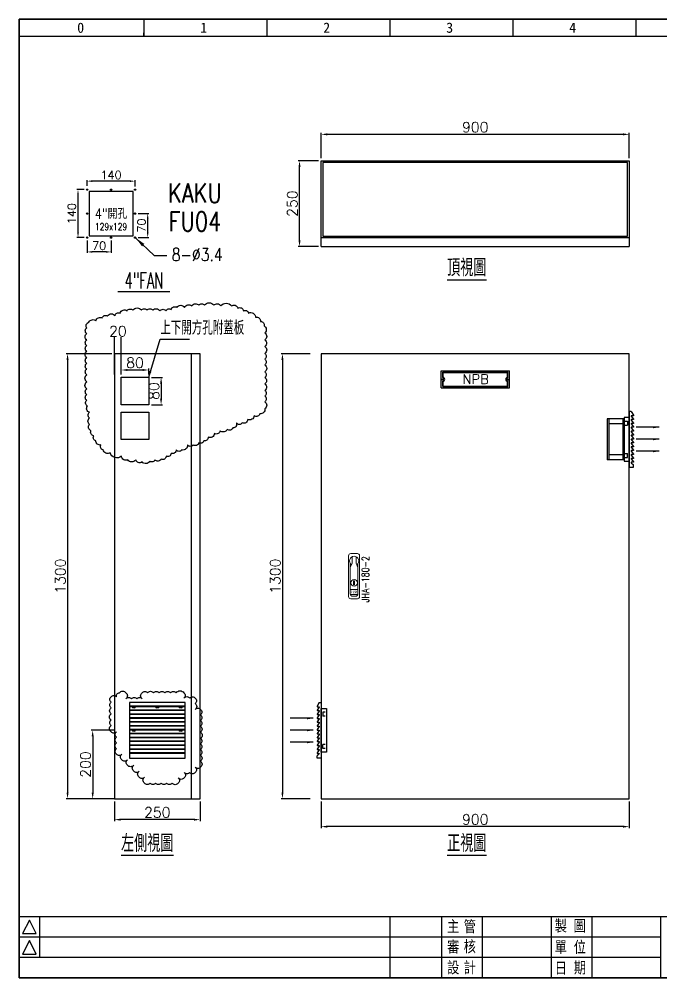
# Model space of a CAD drawing. Header units: millimetres. Extents: x 21506 to 58194, y 6783 to 13041.
# Drawn here: x 21506 to 23384, y 6786 to 9586 of the extents above; entities that cross this region are included whole.
import ezdxf
from ezdxf.enums import TextEntityAlignment as Align

# ---------------------------------------------------------------- set-up
doc = ezdxf.new("R2010")
doc.units = ezdxf.units.MM
doc.linetypes.add('CONTINOUS', pattern=[0])
for name, color, linetype in [('0-圖框', 7, 'Continuous'), ('1', 7, 'Continuous'), ('A', 2, 'Continuous'), ('DIM3', 3, 'Continuous'), ('PART1', 7, 'Continuous'), ('TEXT', 11, 'Continuous'), ('中心孔', 82, 'Continuous'), ('底板開孔', 33, 'Continuous')]:
    doc.layers.add(name, color=color, linetype=linetype)
doc.layers.add('3', color=3, linetype='Continuous', lineweight=13)
doc.styles.add('CHINA', font='ROMANC.SHX', dxfattribs={"width": 0.8, "bigfont": 'stsl.shx'})
doc.styles.get("Standard").update_dxf_attribs({"font": ''})
doc.styles.add('STSL', font='simplex', dxfattribs={"bigfont": 'STSL.SHX'})
doc.styles.add('T2', font='simplex', dxfattribs={"bigfont": 'stsl'})
doc.styles.get('Standard').set_extended_font_data('MingLiU')
doc.dimstyles.get("Standard").update_dxf_attribs({"dimtxt": 0.18, "dimasz": 0.18, "dimexe": 0.18, "dimexo": 0.0625, "dimgap": 0.09, "dimtad": 0, "dimtih": 1, "dimtoh": 1, "dimdec": 4, "dimzin": 0, "dimdsep": 46, "dimtxsty": 'Standard', "dimcen": 0.09, "dimadec": 0, "dimazin": 0, "dimtfac": 1, "dimtdec": 4, "dimtofl": 0, "dimtmove": 0, "dimatfit": 3, "dimfxl": 1, "dimtolj": 1, "dimtzin": 0, "dimarcsym": 0})

# ---------------------------------------------------------------- blocks, each defined once
blk = doc.blocks.new('*D28')
at = {"color": 3, "lineweight": -2}
for p, q in [((515.2, 3528.4), (515.2, 3544.8)), ((640.2, 3541.8), (530.2, 3541.8)), ((655.2, 3526), (655.2, 3544.8))]:
    blk.add_line(p, q, dxfattribs=at)
at = {"color": 3}
for points in [[(530.2, 3544.3), (530.2, 3539.3), (515.2, 3541.8)], [(640.2, 3544.3), (640.2, 3539.3), (655.2, 3541.8)]]:
    blk.add_solid(points, dxfattribs=at)
at = {"layer": 'Defpoints', "color": 0}
for p in [(515.2, 3541.8), (515.2, 3519.4), (655.2, 3517)]:
    blk.add_point(p, dxfattribs=at)
at = {"color": 3, "insert": (585.2, 3559.8), "char_height": 24, "attachment_point": 5, "style": 'STSL'}
blk.add_mtext('\\A1;140', dxfattribs=at)
blk = doc.blocks.new('*D29')
at = {"color": 3, "lineweight": -2}
for p, q in [((506.2, 3517), (485.6, 3517)), ((488.6, 3392), (488.6, 3502)), ((506.2, 3377), (485.6, 3377))]:
    blk.add_line(p, q, dxfattribs=at)
at = {"color": 3}
for points in [[(486.1, 3502), (491.1, 3502), (488.6, 3517)], [(486.1, 3392), (491.1, 3392), (488.6, 3377)]]:
    blk.add_solid(points, dxfattribs=at)
at = {"layer": 'Defpoints', "color": 0}
for p in [(488.6, 3517), (515.2, 3517), (515.2, 3377)]:
    blk.add_point(p, dxfattribs=at)
at = {"color": 3, "insert": (470.6, 3447), "char_height": 24, "attachment_point": 5, "rotation": 90, "style": 'STSL'}
blk.add_mtext('\\A1;140', dxfattribs=at)
blk = doc.blocks.new('*D30')
at = {"color": 3, "lineweight": -2}
for p, q in [((515.2, 3368), (515.2, 3332.1)), ((585.2, 3368), (585.2, 3332.1)), ((570.2, 3335.1), (530.2, 3335.1))]:
    blk.add_line(p, q, dxfattribs=at)
at = {"color": 3}
for points in [[(530.2, 3337.6), (530.2, 3332.6), (515.2, 3335.1)], [(570.2, 3337.6), (570.2, 3332.6), (585.2, 3335.1)]]:
    blk.add_solid(points, dxfattribs=at)
at = {"layer": 'Defpoints', "color": 0}
for p in [(515.2, 3377), (585.2, 3377), (515.2, 3335.1)]:
    blk.add_point(p, dxfattribs=at)
at = {"color": 3, "insert": (550.2, 3353.1), "char_height": 24, "attachment_point": 5, "style": 'STSL'}
blk.add_mtext('\\A1;70', dxfattribs=at)
blk = doc.blocks.new('*D31')
at = {"color": 3, "lineweight": -2}
for p, q in [((664.2, 3447), (695.2, 3447)), ((692.2, 3392), (692.2, 3432)), ((664.2, 3377), (695.2, 3377))]:
    blk.add_line(p, q, dxfattribs=at)
at = {"color": 3}
for points in [[(689.7, 3432), (694.7, 3432), (692.2, 3447)], [(689.7, 3392), (694.7, 3392), (692.2, 3377)]]:
    blk.add_solid(points, dxfattribs=at)
at = {"layer": 'Defpoints', "color": 0}
for p in [(655.2, 3447), (692.2, 3447), (655.2, 3377)]:
    blk.add_point(p, dxfattribs=at)
at = {"color": 3, "insert": (674.2, 3412), "char_height": 24, "attachment_point": 5, "rotation": 90, "style": 'STSL'}
blk.add_mtext('\\A1;70', dxfattribs=at)
blk = doc.blocks.new('A-螺絲孔-0M')
at = {"layer": '中心孔', "linetype": 'CONTINOUS', "ltscale": 10}
for p, q in [((-2.5, 0), (2.5, 0)), ((0, 2.5), (0, -2.5))]:
    blk.add_line(p, q, dxfattribs=at)
at = {"layer": '底板開孔', "linetype": 'CONTINOUS', "ltscale": 10}
blk.add_circle((0, 0), 1.85, dxfattribs=at)
blk = doc.blocks.new('*D98')
at = {"color": 3, "lineweight": -2, "ltscale": 0.5}
for p, q in [((22356.6, 8609), (22271.4, 8609)), ((22275.4, 8591), (22275.4, 7327)), ((22356.6, 7309), (22271.4, 7309))]:
    blk.add_line(p, q, dxfattribs=at)
at = {"color": 3}
for points in [[(22278.4, 8591), (22272.4, 8591), (22275.4, 8609)], [(22272.4, 7327), (22278.4, 7327), (22275.4, 7309)]]:
    blk.add_solid(points, dxfattribs=at)
at = {"layer": 'Defpoints', "color": 0}
for p in [(22364.6, 8609), (22275.4, 7309), (22364.6, 7309)]:
    blk.add_point(p, dxfattribs=at)
at = {"color": 3, "insert": (22254.4, 7959), "char_height": 30, "attachment_point": 5, "rotation": 90, "style": 'STSL'}
blk.add_mtext('\\A1;1300', dxfattribs=at)
blk = doc.blocks.new('*D99')
at = {"color": 3, "lineweight": -2, "ltscale": 0.5}
for p, q in [((22380.8, 9172.1), (22321.3, 9172.1)), ((22325.3, 8940.1), (22325.3, 9154.1)), ((22380.8, 8922.1), (22321.3, 8922.1))]:
    blk.add_line(p, q, dxfattribs=at)
at = {"color": 3}
for points in [[(22328.3, 9154.1), (22322.3, 9154.1), (22325.3, 9172.1)], [(22322.3, 8940.1), (22328.3, 8940.1), (22325.3, 8922.1)]]:
    blk.add_solid(points, dxfattribs=at)
at = {"layer": 'Defpoints', "color": 0}
for p in [(22325.3, 9172.1), (22388.8, 9172.1), (22388.8, 8922.1)]:
    blk.add_point(p, dxfattribs=at)
at = {"color": 3, "insert": (22304.3, 9047.1), "char_height": 30, "attachment_point": 5, "rotation": 90, "style": 'STSL'}
blk.add_mtext('\\A1;250', dxfattribs=at)
blk = doc.blocks.new('*D100')
at = {"color": 3, "lineweight": -2, "ltscale": 0.5}
for p, q in [((22388.8, 9180.1), (22388.8, 9253.6)), ((23270.8, 9249.6), (22406.8, 9249.6)), ((23288.8, 9180.1), (23288.8, 9253.6))]:
    blk.add_line(p, q, dxfattribs=at)
at = {"color": 3}
for points in [[(22406.8, 9252.6), (22406.8, 9246.6), (22388.8, 9249.6)], [(23270.8, 9246.6), (23270.8, 9252.6), (23288.8, 9249.6)]]:
    blk.add_solid(points, dxfattribs=at)
at = {"layer": 'Defpoints', "color": 0}
for p in [(22388.8, 9249.6), (22388.8, 9172.1), (23288.8, 9172.1)]:
    blk.add_point(p, dxfattribs=at)
at = {"color": 3, "insert": (22838.8, 9270.6), "char_height": 30, "attachment_point": 5, "style": 'STSL'}
blk.add_mtext('\\A1;900', dxfattribs=at)
blk = doc.blocks.new('MLIBB10F')
at = {"layer": '0-圖框'}
for centre in [(-95, -75), (95, -75)]:
    blk.add_circle(centre, 2, dxfattribs=at)
at = {"layer": 'DIM3', "color": 7}
for centre, radius, start, end in [((-95, -75), 5, 270, 90), ((-95, -75), 6, 279.5941, 80.4059), ((95, -75), 6, 99.5941, 260.4059), ((95, -75), 5, 90, 270)]:
    blk.add_arc(centre, radius, start, end, dxfattribs=at)
at = {"layer": 'PART1', "color": 1}
for p, q in [((-100, -100), (-100, -50)), ((-100, -50), (100, -50)), ((100, -100), (100, -50)), ((-100, -100), (100, -100))]:
    blk.add_line(p, q, dxfattribs=at)
at = {"layer": 'PART1', "color": 7}
for p, q in [((-95, -70), (-95, -54)), ((-95, -54), (95, -54)), ((-94, -69.1), (-94, -55)), ((-94, -55), (94.1, -55)), ((94, -69.1), (94, -55)), ((95, -70), (95, -54)), ((-95, -96), (-95, -80)), ((-94, -95), (-94, -80.9)), ((94, -95), (94, -80.9)), ((95, -96), (95, -80)), ((-95, -96), (95, -96)), ((-94, -95), (94.1, -95))]:
    blk.add_line(p, q, dxfattribs=at)
at = {"layer": 'PART1', "color": 7, "style": 'STSL'}
blk.add_text('NPB', height=28, dxfattribs=at).set_placement((-37.3, -88.4))
blk = doc.blocks.new('*D101')
at = {"color": 3, "lineweight": -2, "ltscale": 0.5}
for p, q in [((22388.8, 7301), (22388.8, 7223.6)), ((23288.8, 7301), (23288.8, 7223.6)), ((23270.8, 7227.6), (22406.8, 7227.6))]:
    blk.add_line(p, q, dxfattribs=at)
at = {"color": 3}
for points in [[(22406.8, 7230.6), (22406.8, 7224.6), (22388.8, 7227.6)], [(23270.8, 7224.6), (23270.8, 7230.6), (23288.8, 7227.6)]]:
    blk.add_solid(points, dxfattribs=at)
at = {"layer": 'Defpoints', "color": 0}
for p in [(22388.8, 7309), (23288.8, 7309), (22388.8, 7227.6)]:
    blk.add_point(p, dxfattribs=at)
at = {"color": 3, "insert": (22838.8, 7248.6), "char_height": 30, "attachment_point": 5, "style": 'STSL'}
blk.add_mtext('\\A1;900', dxfattribs=at)
blk = doc.blocks.new('*D103')
at = {"color": 3, "lineweight": -2, "ltscale": 0.5}
for p, q in [((21785.9, 7509), (21716.9, 7509)), ((21720.9, 7491), (21720.9, 7327)), ((21785.9, 7309), (21716.9, 7309))]:
    blk.add_line(p, q, dxfattribs=at)
at = {"color": 3}
for points in [[(21723.9, 7491), (21717.9, 7491), (21720.9, 7509)], [(21717.9, 7327), (21723.9, 7327), (21720.9, 7309)]]:
    blk.add_solid(points, dxfattribs=at)
at = {"layer": 'Defpoints', "color": 0}
for p in [(21793.9, 7509), (21720.9, 7309), (21793.9, 7309)]:
    blk.add_point(p, dxfattribs=at)
at = {"color": 3, "insert": (21699.9, 7409), "char_height": 30, "attachment_point": 5, "rotation": 90, "style": 'STSL'}
blk.add_mtext('\\A1;200', dxfattribs=at)
blk = doc.blocks.new('A$C23D30193')
for p, q in [((6, 163), (0, 151.6)), ((0, 151.6), (0, 150.4)), ((0, 150.4), (6, 150.4)), ((6, 149), (0, 140.2)), ((0, 140.2), (0, 139.1)), ((6, 150.4), (6, 149)), ((0, 139.1), (6, 139.1)), ((6, 137.6), (0, 128.9)), ((0, 128.9), (0, 127.7)), ((0, 127.7), (6, 127.7)), ((6, 126.3), (0, 117.5)), ((0, 117.5), (0, 116.4)), ((0, 116.4), (6, 116.4)), ((6, 114.9), (0, 106.2)), ((6, 139.1), (6, 137.6)), ((6, 127.7), (6, 126.3)), ((6, 116.4), (6, 114.9)), ((23.4, 134.4), (16.7, 134.4)), ((16.7, 134.4), (16.7, 123.1)), ((23.4, 123.1), (16.7, 123.1)), ((0, 106.2), (0, 105)), ((0, 105), (6, 105)), ((6, 103.6), (0, 94.8)), ((0, 94.8), (0, 93.7)), ((0, 93.7), (6, 93.7)), ((6, 92.2), (0, 83.5)), ((6, 105), (6, 103.6)), ((6, 93.7), (6, 92.2)), ((0, 83.5), (0, 82.3)), ((0, 82.3), (6, 82.3)), ((6, 80.9), (0, 72.1)), ((0, 72.1), (0, 71)), ((0, 71), (6, 71)), ((6, 69.5), (0, 60.8)), ((0, 60.8), (0, 59.6)), ((0, 59.6), (6, 59.6)), ((6, 58.2), (0, 49.4)), ((6, 82.3), (6, 80.9)), ((6, 71), (6, 69.5)), ((6, 59.6), (6, 58.2)), ((0, 49.4), (0, 48.3)), ((0, 48.3), (6, 48.3)), ((6, 46.8), (0, 38.1)), ((0, 38.1), (0, 36.9)), ((0, 36.9), (6, 36.9)), ((6, 35.5), (0, 26.7)), ((6, 48.3), (6, 46.8)), ((6, 36.9), (6, 35.5)), ((23.4, 39.9), (16.7, 39.9)), ((16.7, 28.6), (16.7, 39.9)), ((23.4, 28.6), (16.7, 28.6)), ((0, 26.7), (0, 25.6)), ((0, 25.6), (6, 25.6)), ((6, 24.1), (0, 15.4)), ((0, 15.4), (0, 14.2)), ((0, 14.2), (6, 14.2)), ((6, 12.8), (0, 6.9)), ((6, 25.6), (6, 24.1)), ((6, 14.2), (6, 12.8))]:
    blk.add_line(p, q)
blk.add_lwpolyline([(6, 163), (12, 163), (12, 0), (0, 0), (0, 6.9)])
blk.add_lwpolyline([(12, 145.5), (27, 145.5), (27, 17.5), (12, 17.5)], close=True)
blk = doc.blocks.new('*D105')
at = {"color": 3, "lineweight": -2, "ltscale": 0.5}
for p, q in [((21776.6, 8609), (21643.5, 8609)), ((21647.5, 8591), (21647.5, 7327)), ((21776.6, 7309), (21643.5, 7309))]:
    blk.add_line(p, q, dxfattribs=at)
at = {"color": 3}
for points in [[(21650.5, 8591), (21644.5, 8591), (21647.5, 8609)], [(21644.5, 7327), (21650.5, 7327), (21647.5, 7309)]]:
    blk.add_solid(points, dxfattribs=at)
at = {"layer": 'Defpoints', "color": 0}
for p in [(21784.6, 8609), (21647.5, 7309), (21784.6, 7309)]:
    blk.add_point(p, dxfattribs=at)
at = {"color": 3, "insert": (21626.5, 7959), "char_height": 30, "attachment_point": 5, "rotation": 90, "style": 'STSL'}
blk.add_mtext('\\A1;1300', dxfattribs=at)
blk = doc.blocks.new('FAN120-D')
at = {"layer": 'A'}
for p, q in [((-49, 60), (0, 60)), ((-49, 60), (-49, -60)), ((-45, 60), (-45, -60)), ((-4, 60), (-4, -60)), ((0, 60), (0, -60)), ((-45, 45), (-4, 45)), ((-45, -45), (-4, -45)), ((-49, -60), (0, -60))]:
    blk.add_line(p, q, dxfattribs=at)
blk = doc.blocks.new('*D106')
at = {"color": 3, "lineweight": -2, "ltscale": 0.5}
for p, q in [((21784.6, 7301), (21784.6, 7244)), ((22034.6, 7301), (22034.6, 7244)), ((22016.6, 7248), (21802.6, 7248))]:
    blk.add_line(p, q, dxfattribs=at)
at = {"color": 3}
for points in [[(21802.6, 7251), (21802.6, 7245), (21784.6, 7248)], [(22016.6, 7245), (22016.6, 7251), (22034.6, 7248)]]:
    blk.add_solid(points, dxfattribs=at)
at = {"layer": 'Defpoints', "color": 0}
for p in [(21784.6, 7309), (22034.6, 7309), (21784.6, 7248)]:
    blk.add_point(p, dxfattribs=at)
at = {"color": 3, "insert": (21909.6, 7269), "char_height": 30, "attachment_point": 5, "style": 'STSL'}
blk.add_mtext('\\A1;250', dxfattribs=at)
blk = doc.blocks.new('A$C0FFD5736')
for p, q in [((0, 151.6), (163, 151.6)), ((0, 150.4), (163, 150.4)), ((0, 140.2), (163, 140.2)), ((0, 139.1), (163, 139.1)), ((0, 128.9), (163, 128.9)), ((0, 127.7), (163, 127.7)), ((0, 117.5), (163, 117.5)), ((0, 116.4), (163, 116.4)), ((0, 106.2), (163, 106.2)), ((0, 105), (163, 105)), ((0, 94.8), (163, 94.8)), ((0, 93.7), (163, 93.7)), ((0, 83.5), (163, 83.5)), ((0, 82.3), (163, 82.3)), ((0, 72.1), (163, 72.1)), ((0, 71), (163, 71)), ((0, 60.8), (163, 60.8)), ((0, 59.6), (163, 59.6)), ((0, 49.4), (163, 49.4)), ((0, 48.3), (163, 48.3)), ((0, 38.1), (163, 38.1)), ((0, 36.9), (163, 36.9)), ((0, 26.7), (163, 26.7)), ((0, 25.6), (163, 25.6)), ((0, 15.4), (163, 15.4)), ((0, 14.2), (163, 14.2))]:
    blk.add_line(p, q)
blk.add_lwpolyline([(0, 163), (163, 163), (163, 0), (0, 0)], close=True)
for centre in [(13, 150.4), (81.5, 150.4), (150, 150.4), (13, 82.3), (150, 82.3)]:
    blk.add_arc(centre, 4.15, 180, 0)
blk = doc.blocks.new('MLIBHA1B')
at = {"lineweight": 0}
for p, q in [((50.1, 37.9), (50.1, 56.1)), ((62, 37.9), (62, 56.1)), ((50.1, 37.9), (45, 25.9)), ((62, 37.9), (67.1, 25.9)), ((67.1, -38.9), (45, -38.9)), ((67.1, -53.1), (45, -53.1))]:
    blk.add_line(p, q, dxfattribs=at)
blk.add_lwpolyline([(46.5, -66), (65.6, -66, 0.414214), (72, -59.6), (72, 59.6, 0.414214), (65.6, 66), (46.5, 66, 0.414214), (40, 59.6), (40, -59.6, 0.414214)], format="xyb", close=True, dxfattribs=at)
blk.add_lwpolyline([(45, 36.9), (45, -51.8, 0.414214), (51.4, -58.3), (60.6, -58.3, 0.414214), (67.1, -51.8), (67.1, 36.9)], format="xyb", dxfattribs=at)
blk.add_lwpolyline([(54.7, -25.4), (57.3, -25.4), (57.3, -13.8), (54.7, -13.8)], close=True, dxfattribs=at)
blk.add_circle((56, -19.6), 9.68, dxfattribs=at)
blk.add_arc((56, 44.7), 13.5, 304.9419, 235.0581, dxfattribs=at)
at = {"lineweight": 0, "width": 0.797703}
blk.add_text('PUSH', height=7.23, dxfattribs=at).set_placement((47.6, -49.7), (64.7, -49.7), align=Align.FIT)
at = {"layer": 'TEXT', "style": 'STSL', "width": 0.8}
blk.add_text('JHA-180-2', height=21, rotation=90, dxfattribs=at).set_placement((99.6, -76.6))
blk = doc.blocks.new('*D111')
at = {"color": 3, "lineweight": -2, "ltscale": 0.5}
for p, q in [((21804.6, 8547.9), (21804.6, 8565.4)), ((21822.6, 8561.4), (21866.6, 8561.4)), ((21884.6, 8547.9), (21884.6, 8565.4))]:
    blk.add_line(p, q, dxfattribs=at)
at = {"color": 3}
for points in [[(21822.6, 8564.4), (21822.6, 8558.4), (21804.6, 8561.4)], [(21866.6, 8558.4), (21866.6, 8564.4), (21884.6, 8561.4)]]:
    blk.add_solid(points, dxfattribs=at)
at = {"layer": 'Defpoints', "color": 0}
for p in [(21884.6, 8561.4), (21804.6, 8539.9), (21884.6, 8539.9)]:
    blk.add_point(p, dxfattribs=at)
at = {"color": 3, "insert": (21844.6, 8582.4), "char_height": 30, "attachment_point": 5, "style": 'STSL'}
blk.add_mtext('\\A1;80', dxfattribs=at)
blk = doc.blocks.new('*D112')
at = {"color": 3, "lineweight": -2, "ltscale": 0.5}
for p, q in [((21892.6, 8539.9), (21924.8, 8539.9)), ((21920.8, 8521.9), (21920.8, 8477.9)), ((21892.6, 8459.9), (21924.8, 8459.9))]:
    blk.add_line(p, q, dxfattribs=at)
at = {"color": 3}
for points in [[(21923.8, 8521.9), (21917.8, 8521.9), (21920.8, 8539.9)], [(21917.8, 8477.9), (21923.8, 8477.9), (21920.8, 8459.9)]]:
    blk.add_solid(points, dxfattribs=at)
at = {"layer": 'Defpoints', "color": 0}
for p in [(21884.6, 8539.9), (21884.6, 8459.9), (21920.8, 8459.9)]:
    blk.add_point(p, dxfattribs=at)
at = {"color": 3, "insert": (21899.8, 8499.9), "char_height": 30, "attachment_point": 5, "rotation": 90, "style": 'STSL'}
blk.add_mtext('\\A1;80', dxfattribs=at)
blk = doc.blocks.new('*D113')
at = {"color": 3, "lineweight": -2, "ltscale": 0.5}
for p, q in [((21784.6, 8547.9), (21784.6, 8657.4)), ((21804.6, 8547.9), (21804.6, 8657.4))]:
    blk.add_line(p, q, dxfattribs=at)
at = {"layer": 'Defpoints', "color": 0}
for p in [(21784.6, 8653.4), (21784.6, 8539.9), (21804.6, 8539.9)]:
    blk.add_point(p, dxfattribs=at)
at = {"color": 3, "insert": (21794.6, 8674.4), "char_height": 30, "attachment_point": 5, "style": 'STSL'}
blk.add_mtext('\\A1;20', dxfattribs=at)
blk = doc.blocks.new('MLIBFN2D')
at = {"color": 7, "linetype": 'Continuous'}
blk.add_lwpolyline([(-185.67, -68.93), (-56.67, -68.93), (-56.67, 60.07), (-185.67, 60.07)], close=True, dxfattribs=at)
for p in [(-191.17, 65.57), (-121.17, 65.57), (-51.17, 65.57), (-191.17, -4.43), (-51.17, -4.43), (-191.17, -74.43), (-121.17, -74.43), (-51.17, -74.43)]:
    blk.add_blockref('A-螺絲孔-0M', p)
at = {"layer": 'TEXT', "color": 0, "style": 'STSL', "width": 0.8}
for s, height, p in [('KAKU', 56, (123.83, 55.73)), ('4"開孔', 30, (-121.17, -4.43)), ('FU04', 56, (123.83, -27.19)), ('129x129', 20, (-121.17, -42.32))]:
    blk.add_text(s, height=height, dxfattribs=at).set_placement(p, align=Align.MIDDLE_CENTER)
at = {"layer": 'TEXT', "style": 'STSL', "width": 0.8}
blk.add_text('8-%%C3.4', height=37.44, dxfattribs=at).set_placement((56.17, -142.72))
for base, p1, p2, picture, middle in [((-191.17, 90.34), (-51.17, 65.57), (-191.17, 67.97), '*D28', (-121.17, 108.34)), ((-191.17, -116.36), (-121.17, -74.43), (-191.17, -74.43), '*D30', (-156.17, -98.36))]:
    dim = blk.add_linear_dim(base=base, p1=p1, p2=p2, dimstyle='Standard', override={"dimscale": 3, "dimtxt": 8, "dimasz": 5, "dimexe": 1, "dimexo": 3, "dimgap": 2, "dimtad": 1, "dimtih": 0, "dimtoh": 0, "dimdec": 1, "dimzin": 8, "dimtxsty": 'STSL', "dimcen": 0, "dimclrd": 3, "dimclre": 3, "dimclrt": 3, "dimtdec": 1, "dimtix": 1, "dimfxl": 1.5})
    dim.commit()
    dim.dimension.update_dxf_attribs({"geometry": picture, "text_midpoint": middle, "insert": (-706.39, -3451.41)})
dim = blk.add_linear_dim(base=(-217.81, 65.57), p1=(-191.17, -74.43), p2=(-191.17, 65.57), angle=90, dimstyle='Standard', override={"dimscale": 3, "dimtxt": 8, "dimasz": 5, "dimexe": 1, "dimexo": 3, "dimgap": 2, "dimtad": 1, "dimtih": 0, "dimtoh": 0, "dimdec": 1, "dimzin": 8, "dimtxsty": 'STSL', "dimcen": 0, "dimclrd": 3, "dimclre": 3, "dimclrt": 3, "dimtdec": 1, "dimtix": 1, "dimfxl": 1.5})
dim.commit()
dim.dimension.update_dxf_attribs({"geometry": '*D29', "text_midpoint": (-235.81, -4.43), "insert": (-706.39, -3451.41)})
dim = blk.add_linear_dim(base=(-14.22, -4.43), p1=(-51.17, -74.43), p2=(-51.17, -4.43), angle=90, dimstyle='Standard', override={"dimscale": 3, "dimtxt": 8, "dimasz": 5, "dimexe": 1, "dimexo": 3, "dimgap": 2, "dimtad": 1, "dimtih": 0, "dimtoh": 0, "dimdec": 1, "dimzin": 8, "dimtxsty": 'STSL', "dimcen": 0, "dimclrd": 3, "dimclre": 3, "dimclrt": 3, "dimtdec": 1, "dimtix": 1, "dimfxl": 1.5})
dim.commit()
dim.dimension.update_dxf_attribs({"geometry": '*D31', "text_midpoint": (-14.22, -39.43), "dimtype": 128, "insert": (-706.39, -3451.41)})
at = {"layer": '3', "color": 3}
blk.add_leader([(-49.21, -75.81), (4.62, -126.34), (41.48, -126.34)], dimstyle='Standard', override={"dimscale": 3, "dimtxt": 10, "dimasz": 10, "dimexe": 5, "dimexo": 5, "dimgap": 5, "dimtoh": 0, "dimdec": 0, "dimtxsty": 'STSL', "dimcen": 0, "dimclrd": 3, "dimclre": 3, "dimclrt": 3, "dimtdec": 0, "dimtix": 1}, dxfattribs=at)

msp = doc.modelspace()

# ---------------------------------------------------------------- linework, layer by layer
at = {"color": 7}
for p, q in [((25514.515, 9586.031), (21506.089, 9586.031)), ((21506.089, 9586.031), (21506.09, 6786.027)), ((21870.539, 9586.031), (21870.539, 9536.385)), ((22229.972, 9586.031), (22229.972, 9536.386)), ((22589.405, 9586.031), (22589.405, 9536.386)), ((22948.838, 9586.031), (22948.838, 9536.386)), ((23308.272, 9586.031), (23308.272, 9536.386)), ((21506.089, 9536.385), (25514.515, 9536.386)), ((21870.539, 9536.385), (21870.539, 9546.315)), ((21506.09, 6964.751), (25514.516, 6964.752)), ((21565.664, 6964.751), (21565.664, 6845.602)), ((22589.555, 6964.751), (22589.555, 6786.028)), ((22740.586, 6964.751), (22740.586, 6786.028)), ((22859.497, 6964.751), (22859.497, 6786.028)), ((23060.174, 6964.751), (23060.174, 6786.028)), ((23179.084, 6964.751), (23179.084, 6786.028)), ((23379.761, 6964.751), (23379.761, 6786.028)), ((23379.761, 6905.177), (21506.09, 6905.177)), ((23379.761, 6845.602), (21506.09, 6845.602)), ((21506.09, 6786.027), (25514.516, 6786.028)), ((23379.761, 6786.028), (23407.066, 6786.028))]:
    msp.add_line(p, q, dxfattribs=at)
for p, q in [((21506.09, 9586.031), (25514.516, 9586.031)), ((21506.09, 6786.027), (21506.09, 9586.031)), ((25514.516, 6786.027), (21506.09, 6786.027))]:
    msp.add_line(p, q)
at = {"ltscale": 0.5}
for p, q in [((22388.755, 8922.101), (22388.755, 9172.101)), ((22388.755, 9172.101), (23288.755, 9172.101)), ((23288.755, 9172.101), (23288.755, 8922.101)), ((23288.755, 8947.101), (22388.755, 8947.101)), ((22388.755, 8922.101), (23288.755, 8922.101)), ((22034.6, 8609.006), (21784.6, 8609.006)), ((21784.6, 8609.006), (21784.6, 7309.006)), ((22009.6, 7309.006), (22009.6, 8609.006)), ((22034.6, 7309.006), (22034.6, 8609.006)), ((21784.6, 7309.006), (22034.6, 7309.006))]:
    msp.add_line(p, q, dxfattribs=at)
for points in [[(22393.755, 8952.101), (23283.755, 8952.101), (23283.755, 9167.101), (22393.755, 9167.101)], [(22388.755, 7309.006), (23288.755, 7309.006), (23288.755, 8609.006), (22388.755, 8609.006)], [(21884.6, 8459.944), (21804.6, 8459.944), (21804.6, 8539.944), (21884.6, 8539.944)], [(21884.6, 8357.935), (21804.6, 8357.935), (21804.6, 8437.935), (21884.6, 8437.935)]]:
    msp.add_lwpolyline(points, close=True, dxfattribs=at)
at = {"color": 1}
for points in [[(21846.575, 8298.918, -0.52056705), (21823.765, 8298.918, -0.52056705), (21805.102, 8309.277, -0.52056705), (21771.923, 8319.636, -0.52056705), (21751.187, 8327.923, -0.52056705), (21744.966, 8342.425, -0.52056705), (21730.451, 8354.855, -0.52056705), (21724.229, 8369.357, -0.52056705), (21715.935, 8383.86, -0.52056705), (21711.788, 8402.505, -0.52056705), (21711.788, 8421.151, -0.52056705), (21711.788, 8437.725, -0.52056705), (21705.567, 8456.371, -0.52056705), (21703.493, 8472.945, -0.52056705), (21703.493, 8489.519, -0.52056705), (21703.493, 8506.093, -0.52056705), (21703.493, 8526.81, -0.52056705), (21703.493, 8547.527, -0.52056705), (21703.493, 8564.101, -0.52056705), (21703.493, 8580.675, -0.52056705), (21703.493, 8597.249, -0.52056705), (21703.493, 8615.895, -0.52056705), (21703.493, 8632.469, -0.52056705), (21703.493, 8649.043, -0.52056705), (21703.493, 8667.689, -0.52056705), (21703.493, 8684.262, -0.52056705), (21709.714, 8700.836, -0.52056705), (21730.451, 8704.98, -0.52056705), (21749.113, 8713.267, -0.52056705), (21763.629, 8719.482, -0.52056705), (21786.439, 8719.482, -0.52056705), (21800.955, 8727.769, -0.52056705), (21821.691, 8733.984, -0.52056705), (21838.28, 8736.056, -0.52056705), (21863.164, 8736.056, -0.52056705), (21879.753, 8736.056, -0.52056705), (21896.343, 8736.056, -0.52056705), (21917.079, 8733.984, -0.52056705), (21935.742, 8733.984, -0.52056705), (21950.258, 8738.128, -0.52056705), (21966.847, 8744.343, -0.52056705), (21989.657, 8744.343, -0.52056705), (22010.394, 8748.487, -0.52056705), (22031.13, 8750.558, -0.52056705), (22047.719, 8750.558, -0.52056705), (22074.677, 8750.558, -0.52056705), (22095.413, 8748.487, -0.52056705), (22126.518, 8748.487, -0.52056705), (22145.181, 8742.271, -0.52056705), (22161.77, 8733.984, -0.52056705), (22176.286, 8727.769, -0.52056705), (22197.022, 8715.339, -0.52056705), (22211.538, 8702.908, -0.52056705), (22221.906, 8690.478, -0.52056705), (22223.98, 8669.76, -0.52056705), (22223.98, 8649.043, -0.52056705), (22223.98, 8630.397, -0.52056705), (22223.98, 8609.68, -0.52056705), (22223.98, 8593.106, -0.52056705), (22223.98, 8576.532, -0.52056705), (22223.98, 8555.814, -0.52056705), (22223.98, 8539.24, -0.52056705), (22223.98, 8520.595, -0.52056705), (22223.98, 8501.949, -0.52056705), (22223.98, 8485.375, -0.52056705), (22223.98, 8468.801, -0.52056705), (22223.98, 8448.084, -0.52056705), (22209.464, 8433.581, -0.52056705), (22192.875, 8427.366, -0.52056705), (22174.212, 8417.008, -0.52056705), (22157.623, 8406.649, -0.52056705), (22141.034, 8406.649, -0.52056705), (22130.665, 8392.147, -0.52056705), (22114.076, 8388.003, -0.52056705), (22093.34, 8383.86, -0.52056705), (22076.75, 8375.573, -0.52056705), (22058.088, 8365.214, -0.52056705), (22045.646, 8354.855, -0.52056705), (22031.13, 8348.64, -0.52056705), (22014.541, 8342.425, -0.52056705), (21997.952, 8342.425, -0.52056705), (21981.362, 8327.923, -0.52056705), (21964.773, 8327.923, -0.52056705), (21950.258, 8317.564, -0.52056705), (21935.742, 8309.277, -0.52056705), (21921.226, 8300.99, -0.52056705), (21902.564, 8298.918, -0.52056705), (21888.048, 8294.775, -0.52056705), (21865.238, 8292.703, -0.52056705)], [(21799.339, 7618.47, -0.52056705), (21817.845, 7618.47, -0.52056705), (21817.845, 7600.952, -0.52056705), (21834.403, 7600.952, -0.52056705), (21849.987, 7600.952, -0.52056705), (21865.571, 7600.952, -0.52056705), (21865.571, 7618.47, -0.52056705), (21881.156, 7618.47, -0.52056705), (21898.688, 7618.47, -0.52056705), (21915.246, 7618.47, -0.52056705), (21931.804, 7618.47, -0.52056705), (21948.363, 7618.47, -0.52056705), (21964.921, 7618.47, -0.52056705), (21987.323, 7618.47, -0.52056705), (21987.323, 7602.898, -0.52056705), (22004.856, 7602.898, -0.52056705), (22020.44, 7602.898, -0.52056705), (22020.44, 7587.327, -0.52056705), (22020.44, 7569.809, -0.52056705), (22036.024, 7569.809, -0.52056705), (22036.024, 7554.237, -0.52056705), (22036.024, 7537.693, -0.52056705), (22036.024, 7521.148, -0.52056705), (22036.024, 7503.63, -0.52056705), (22036.024, 7485.139, -0.52056705), (22036.024, 7469.567, -0.52056705), (22036.024, 7453.022, -0.52056705), (22036.024, 7436.477, -0.52056705), (22036.024, 7418.959, -0.52056705), (22036.024, 7401.441, -0.52056705), (22020.44, 7401.441, -0.52056705), (22020.44, 7385.87, -0.52056705), (22003.882, 7385.87, -0.52056705), (21988.297, 7385.87, -0.52056705), (21988.297, 7370.298, -0.52056705), (21970.765, 7370.298, -0.52056705), (21970.765, 7354.727, -0.52056705), (21953.233, 7354.727, -0.52056705), (21936.674, 7354.727, -0.52056705), (21921.09, 7354.727, -0.52056705), (21904.532, 7354.727, -0.52056705), (21888.948, 7354.727, -0.52056705), (21872.39, 7354.727, -0.52056705), (21872.39, 7372.245, -0.52056705), (21856.805, 7372.245, -0.52056705), (21856.805, 7389.763, -0.52056705), (21841.221, 7389.763, -0.52056705), (21841.221, 7407.281, -0.52056705), (21822.715, 7407.281, -0.52056705), (21822.715, 7422.852, -0.52056705), (21806.157, 7422.852, -0.52056705), (21806.157, 7439.397, -0.52056705), (21790.572, 7439.397, -0.52056705), (21790.572, 7454.969, -0.52056705), (21790.572, 7472.487, -0.52056705), (21790.572, 7489.031, -0.52056705), (21790.572, 7504.603, -0.52056705), (21774.988, 7504.603, -0.52056705), (21774.988, 7523.094, -0.52056705), (21774.988, 7538.666, -0.52056705), (21774.988, 7557.157, -0.52056705), (21774.988, 7574.675, -0.52056705), (21774.988, 7591.22, -0.52056705), (21774.988, 7606.791, -0.52056705), (21790.572, 7606.791, -0.52056705)]]:
    msp.add_lwpolyline(points, format="xyb", close=True, dxfattribs=at)
at = {"color": 7}
for points in [[(21516.019, 6915.106), (21555.735, 6915.106), (21535.877, 6954.822)], [(21516.019, 6855.531), (21555.735, 6855.531), (21535.877, 6895.247)]]:
    msp.add_lwpolyline(points, close=True, dxfattribs=at)

# ---------------------------------------------------------------- block references
at = {"ltscale": 0.5}
for name, p in [('MLIBFN2D', (21895.869, 9022.522)), ('MLIBB10F', (22838.755, 8609.006)), ('MLIBHA1B', (22428.755, 7959.006))]:
    msp.add_blockref(name, p, dxfattribs=at)
at = {"xscale": -1}
for name, p in [('A$C23D30193', (23300.755, 8277.506)), ('A$C0FFD5736', (21991.1, 7427.506))]:
    msp.add_blockref(name, p, dxfattribs=at)
msp.add_blockref('A$C23D30193', (22376.755, 7427.506))
at = {"layer": '1', "xscale": -1}
msp.add_blockref('FAN120-D', (23224.755, 8359.006), dxfattribs=at)

# ---------------------------------------------------------------- texts
at = {"color": 7}
for s, oblique, p in [('0', 360, (21685.806, 9546.315)), ('1', 0, (22045.239, 9546.315)), ('2', 0, (22404.672, 9546.315)), ('3', 360, (22764.105, 9546.315)), ('4', 360, (23123.538, 9546.315))]:
    msp.add_text(s, height=29.787, rotation=0.000118, dxfattribs=dict(at, oblique=oblique)).set_placement(p, align=Align.CENTER)
at = {"style": 'CHINA', "width": 0.8}
for s, p in [('%%U頂視圖', (22756.635, 8835.115)), ('%%U左側視圖', (21803.827, 7153.931)), ('%%U正視圖', (22756.635, 7153.944))]:
    msp.add_text(s, height=50.3513, dxfattribs=at).set_placement(p)
msp.add_text('上下開方孔附蓋板', height=40.32, dxfattribs=at).set_placement((22041.129, 8664.501), align=Align.CENTER)
at = {"color": 7, "style": 'T2'}
for s, p in [('主', (22756.532, 6916.28)), ('管', (22804.977, 6916.28)), ('製', (23070.907, 6917.848)), ('圖', (23126.17, 6918.215)), ('審', (22756.541, 6856.798)), ('核', (22805.127, 6857.566)), ('單', (23070.986, 6855.902)), ('位', (23126.573, 6855.902)), ('計', (22804.743, 6795.99)), ('日', (23070.995, 6794.425)), ('期', (23126.746, 6795.567))]:
    msp.add_text(s, height=37.731, rotation=0.000118, dxfattribs=at).set_placement(p)
at = {"color": 7, "style": 'T2', "oblique": 360}
msp.add_text('設', height=37.731, rotation=0.000118, dxfattribs=at).set_placement((22756.541, 6795.99))
at = {"layer": 'TEXT', "style": 'CHINA', "width": 0.6}
msp.add_text('%%U 4"FAN ', height=46.8202, dxfattribs=at).set_placement((21870.498, 8799.507), align=Align.CENTER)

# ---------------------------------------------------------------- dimensions: what is measured, and where the dimension line sits
at = {"ltscale": 0.5}
for base, p1, p2, picture, middle in [((22388.755, 9249.64), (23288.755, 9172.101), (22388.755, 9172.101), '*D100', (22838.755, 9270.64)), ((21784.6, 8653.393), (21804.6, 8539.944), (21784.6, 8539.944), '*D113', (21794.6, 8674.393)), ((21884.6, 8561.394), (21804.6, 8539.944), (21884.6, 8539.944), '*D111', (21844.6, 8582.394)), ((22388.755, 7227.632), (23288.755, 7309.006), (22388.755, 7309.006), '*D101', (22838.755, 7248.632))]:
    dim = msp.add_linear_dim(base=base, p1=p1, p2=p2, dimstyle='Standard', override={"dimscale": 2, "dimtxt": 15, "dimasz": 9, "dimexe": 2, "dimexo": 4, "dimgap": 3, "dimtad": 1, "dimtih": 0, "dimtoh": 0, "dimdec": 1, "dimzin": 8, "dimtxsty": 'STSL', "dimcen": 0, "dimclrd": 3, "dimclre": 3, "dimclrt": 3, "dimtdec": 1, "dimtix": 1, "dimfxl": 1.5}, dxfattribs=at)
    dim.commit()
    dim.dimension.update_dxf_attribs({"geometry": picture, "text_midpoint": middle})
for base, p1, p2, angle, picture, middle in [((22325.31, 9172.101), (22388.755, 8922.101), (22388.755, 9172.101), 90, '*D99', (22304.31, 9047.101)), ((21647.481, 7309.006), (21784.6, 8609.006), (21784.6, 7309.006), 90, '*D105', (21626.481, 7959.006)), ((22275.389, 7309.006), (22364.645, 8609.006), (22364.645, 7309.006), 90, '*D98', (22254.389, 7959.006)), ((21920.832, 8459.944), (21884.6, 8539.944), (21884.6, 8459.944), 90, '*D112', (21899.832, 8499.944)), ((21720.947, 7309.006), (21793.935, 7509.006), (21793.935, 7309.006), 90, '*D103', (21699.947, 7409.006)), ((21784.6, 7248.014), (22034.6, 7309.006), (21784.6, 7309.006), 180, '*D106', (21909.6, 7269.014))]:
    dim = msp.add_linear_dim(base=base, p1=p1, p2=p2, angle=angle, dimstyle='Standard', override={"dimscale": 2, "dimtxt": 15, "dimasz": 9, "dimexe": 2, "dimexo": 4, "dimgap": 3, "dimtad": 1, "dimtih": 0, "dimtoh": 0, "dimdec": 1, "dimzin": 8, "dimtxsty": 'STSL', "dimcen": 0, "dimclrd": 3, "dimclre": 3, "dimclrt": 3, "dimtdec": 1, "dimtix": 1, "dimfxl": 1.5}, dxfattribs=at)
    dim.commit()
    dim.dimension.update_dxf_attribs({"geometry": picture, "text_midpoint": middle})

# ---------------------------------------------------------------- leaders
for points in [[(21884.6, 8539.944), (21917.94, 8651.22), (22003.649, 8651.22)], [(23375.968, 8394.006), (23309.356, 8394.006)], [(23375.968, 8359.006), (23309.356, 8359.006)], [(23375.968, 8324.006), (23309.356, 8324.006)], [(22364.985, 7544.006), (22298.373, 7544.006)], [(22364.985, 7509.006), (22298.373, 7509.006)], [(22364.985, 7474.006), (22298.373, 7474.006)]]:
    msp.add_leader(points, dimstyle='Standard', override={"dimscale": 2, "dimtxt": 15, "dimasz": 9, "dimexe": 2, "dimexo": 4, "dimgap": 3, "dimtad": 0, "dimtih": 0, "dimtoh": 0, "dimdec": 1, "dimzin": 8, "dimtxsty": 'STSL', "dimcen": 0, "dimclrd": 3, "dimclre": 3, "dimclrt": 3, "dimtdec": 1, "dimtix": 1, "dimfxl": 1.5}, dxfattribs=at)

doc.saveas('drawing.dxf')
